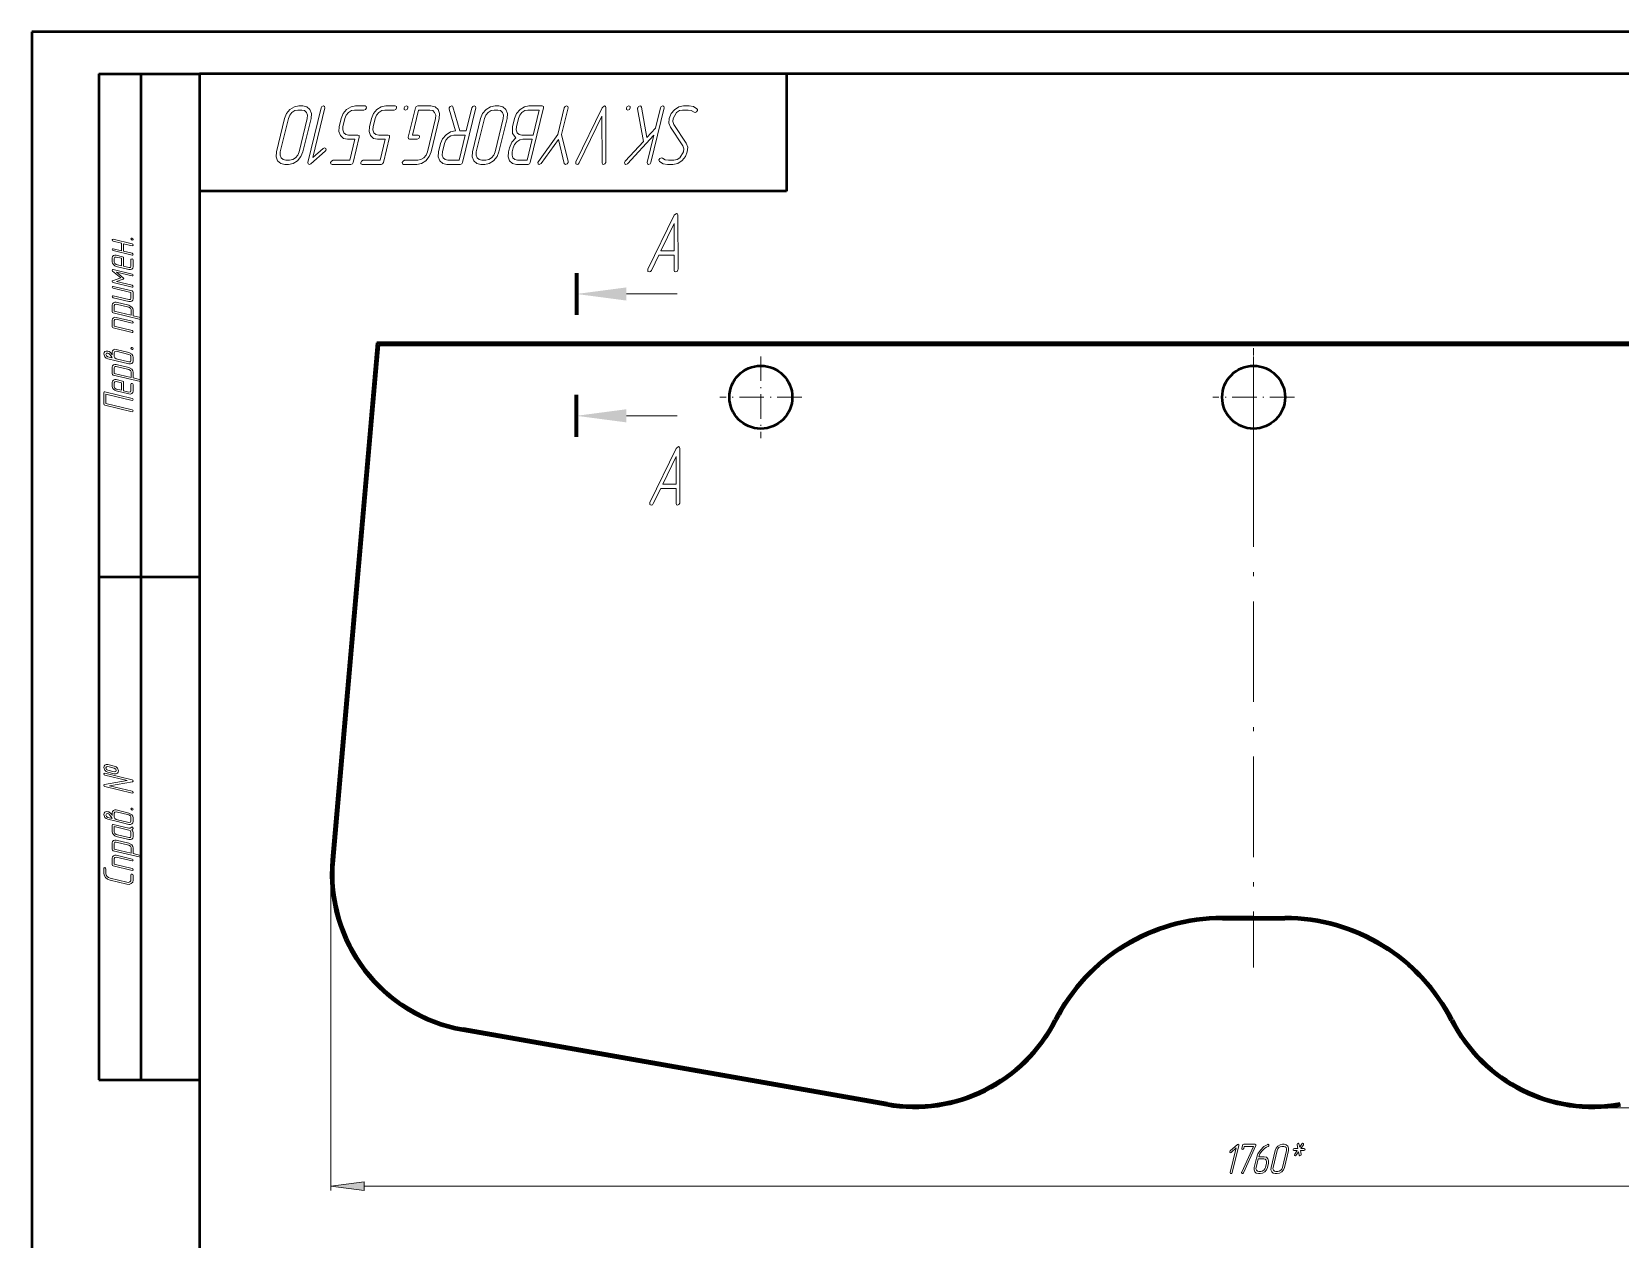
# Model space of a CAD drawing. Extents: x 0 to 420, y 0 to 297.
# Drawn here: x 0 to 189.4, y 153 to 297 of the extents above; entities that cross this region are included whole.
import ezdxf

# ---------------------------------------------------------------- set-up
doc = ezdxf.new("R2010")
doc.units = 0
doc.linetypes.add('DASHDOT', pattern=[18.5, 12, -3, 0.5, -3])

msp = doc.modelspace()

# ---------------------------------------------------------------- linework, layer by layer
at = {"color": 7, "lineweight": 50}
for p, q in [((0, 297), (0, 0)), ((420, 297), (0, 297)), ((20, 297), (0, 297)), ((8, 292), (8, 172)), ((8, 292), (20, 292)), ((13, 292), (13, 172)), ((415, 292), (20, 292)), ((20, 292), (20, 5)), ((90, 292), (90, 278)), ((90, 278), (20, 278)), ((41.142311, 259.904663), (35.745934, 198.223785)), ((35.99498, 198.201996), (41.371391, 259.654663)), ((41.371391, 259.654663), (35.99498, 198.201996)), ((41.142311, 259.904663), (41.256851, 259.779663)), ((250.204956, 259.904663), (41.142311, 259.904663)), ((41.371391, 259.654663), (249.975861, 259.654663)), ((249.975861, 259.654663), (41.371391, 259.654663)), ((8, 232), (20, 232)), ((145.67363, 191.404678), (141.964905, 191.404678)), ((141.964905, 191.404678), (149.382355, 191.404678)), ((145.67363, 191.404678), (149.382355, 191.404678)), ((141.964905, 191.154678), (149.382355, 191.154678)), ((101.96666, 169.189529), (51.417725, 178.102676)), ((51.417725, 178.102676), (101.96666, 169.189529)), ((51.374313, 177.856476), (101.923248, 168.943329)), ((8, 172), (20, 172))]:
    msp.add_line(p, q, dxfattribs=at)
at = {"color": 7, "lineweight": 100}
for p, q in [((64.939812, 268.221436), (64.939812, 263.221436)), ((64.939812, 248.688873), (64.939812, 253.688873))]:
    msp.add_line(p, q, dxfattribs=at)
at = {"color": 7, "lineweight": 13}
for p, q in [((70.888481, 265.721436), (76.939812, 265.721436)), ((41.256851, 259.779663), (35.870453, 198.212891)), ((250.090408, 259.779663), (41.256851, 259.779663)), ((70.888481, 251.188873), (76.939812, 251.188873)), ((35.870453, 198.212891), (35.745934, 198.223785)), ((35.67363, 196.567825), (35.67363, 158.798172)), ((141.964905, 191.279678), (141.964905, 191.154678)), ((141.964905, 191.279678), (149.382355, 191.279678)), ((149.382355, 191.279678), (149.382355, 191.154678)), ((122.034973, 179.075134), (122.146309, 179.018311)), ((169.312286, 179.075134), (169.200943, 179.018311)), ((51.396019, 177.979568), (51.374313, 177.856476)), ((51.396019, 177.979568), (101.944954, 169.066437)), ((101.944954, 169.066437), (101.923248, 168.943329)), ((186.124695, 168.654678), (265.16745, 168.654678)), ((39.639412, 159.298172), (251.707855, 159.298172))]:
    msp.add_line(p, q, dxfattribs=at)
at = {"color": 7, "linetype": 'DASHDOT', "lineweight": 13, "ltscale": 0.24375}
for p, q in [((86.92363, 258.279663), (86.92363, 248.529678)), ((145.67363, 258.279663), (145.67363, 248.529678)), ((91.79863, 253.404678), (82.04863, 253.404678)), ((150.54863, 253.404678), (140.79863, 253.404678))]:
    msp.add_line(p, q, dxfattribs=at)
at = {"color": 7, "linetype": 'DASHDOT', "lineweight": 13, "ltscale": 0.2925}
msp.add_line((145.67363, 247.554672), (145.67363, 259.254669), dxfattribs=at)
at = {"color": 7, "linetype": 'DASHDOT', "lineweight": 13}
msp.add_line((145.67363, 247.554672), (145.67363, 185.369263), dxfattribs=at)
at = {"color": 7, "lineweight": 13}
for points in [[(30.140789, 286.668121), (29.173683, 282.666687), (29.136841, 282.093567), (29.31184, 281.602356), (29.680264, 281.274872), (30.168419, 281.162292), (30.619736, 281.162292), (31.172367, 281.285095), (31.688156, 281.612579), (32.093418, 282.103821), (32.323685, 282.666687), (33.290787, 286.668121), (33.336842, 287.241241), (33.143421, 287.722229), (32.793419, 288.059937), (32.305264, 288.162292), (31.853947, 288.162292), (31.310524, 288.059937), (30.785526, 287.722229), (30.38026, 287.241241)], [(34.497368, 287.916687), (32.922367, 281.418121), (32.950001, 281.233917), (33.097366, 281.172516), (33.263157, 281.244171), (34.967106, 282.738312), (35.086842, 282.912292), (35.049999, 283.086273), (34.911842, 283.168152), (34.736843, 283.086273), (33.521053, 282.011719), (34.948685, 287.916687), (34.911842, 288.100891), (34.773682, 288.162292), (34.598682, 288.100891)], [(36.892105, 286.668152), (36.65263, 285.665222), (36.615788, 285.092102), (36.790787, 284.611115), (37.149998, 284.28363), (37.628944, 284.171051), (38.531578, 284.171051), (37.932892, 281.663757), (35.915787, 281.663757), (35.722366, 281.581879), (35.621052, 281.418152), (35.648682, 281.244171), (35.796051, 281.162292), (38.043419, 281.162292), (38.227631, 281.233917), (38.319736, 281.418152), (39.047367, 284.416687), (39.038155, 284.611115), (38.890789, 284.672516), (37.757893, 284.672516), (37.435524, 284.744171), (37.18684, 284.959076), (37.076313, 285.28656), (37.103947, 285.665222), (37.343418, 286.668152), (37.5, 287.057037), (37.767105, 287.374268), (38.117104, 287.599426), (38.476315, 287.660828), (39.609207, 287.660828), (39.793419, 287.742706), (39.894733, 287.916687), (39.876312, 288.090637), (39.728947, 288.162292), (38.59605, 288.162292), (38.06184, 288.059937), (37.536839, 287.722229), (37.131577, 287.241241)], [(40.49342, 286.668152), (40.253944, 285.665222), (40.217102, 285.092102), (40.392101, 284.611115), (40.751312, 284.28363), (41.230259, 284.171051), (42.132893, 284.171051), (41.534206, 281.663757), (39.517101, 281.663757), (39.323681, 281.581879), (39.222366, 281.418152), (39.249996, 281.244171), (39.397366, 281.162292), (41.644733, 281.162292), (41.828945, 281.233917), (41.921051, 281.418152), (42.648682, 284.416687), (42.639469, 284.611115), (42.492104, 284.672516), (41.359207, 284.672516), (41.036839, 284.744171), (40.788155, 284.959076), (40.677628, 285.28656), (40.705261, 285.665222), (40.944733, 286.668152), (41.101311, 287.057037), (41.36842, 287.374268), (41.718418, 287.599426), (42.077629, 287.660828), (43.210522, 287.660828), (43.394733, 287.742706), (43.496048, 287.916687), (43.477627, 288.090637), (43.330261, 288.162292), (42.197365, 288.162292), (41.663155, 288.059937), (41.138153, 287.722229), (40.732891, 287.241241)], [(45.734207, 287.916687), (44.886841, 284.416687), (44.905262, 284.232452), (45.052628, 284.171051), (45.946049, 284.171051), (46.139473, 284.25293), (46.231575, 284.416687), (46.222366, 284.600891), (46.074997, 284.672516), (45.40263, 284.672516), (46.121052, 287.660828), (47.474998, 287.660828), (47.797367, 287.599426), (48.02763, 287.374268), (48.156578, 287.057037), (48.128944, 286.668152), (47.161839, 282.666687), (47.014473, 282.288025), (46.738155, 281.960541), (46.397366, 281.745636), (46.028946, 281.663757), (44.453945, 281.663757), (44.260525, 281.581879), (44.15921, 281.418152), (44.18684, 281.244171), (44.334209, 281.162292), (45.90921, 281.162292), (46.461842, 281.285095), (46.977631, 281.612579), (47.382893, 282.103821), (47.613155, 282.666687), (48.580261, 286.668152), (48.626312, 287.241241), (48.432892, 287.722229), (48.082893, 288.059937), (47.594734, 288.162292), (46.019733, 288.162292), (45.835526, 288.100891)], [(44.55526, 287.660828), (44.739471, 287.742706), (44.840786, 287.916687), (44.822365, 288.090637), (44.674999, 288.162292), (44.481575, 288.080414), (44.389473, 287.916687), (44.407894, 287.732452)], [(50.514473, 285.163757), (50.459206, 285.163757), (49.915787, 285.051178), (49.399998, 284.723694), (48.985523, 284.242706), (48.746048, 283.669586), (48.506577, 282.666687), (48.469734, 282.093567), (48.644733, 281.602356), (49.013153, 281.274872), (49.501312, 281.162292), (51.076313, 281.162292), (51.260525, 281.233917), (51.352631, 281.418152), (52.927628, 287.916687), (52.899998, 288.100891), (52.761841, 288.162292), (52.577629, 288.100891), (52.476311, 287.916687), (51.803947, 285.163757), (51.030258, 285.163757), (50.219734, 288.03949), (50.164471, 288.141815), (50.063156, 288.162292), (49.888153, 288.090637), (49.77763, 287.916687), (49.768417, 287.78363)], [(53.517105, 286.668152), (52.549995, 282.666687), (52.513153, 282.093567), (52.688156, 281.602356), (53.056576, 281.274872), (53.544735, 281.162292), (53.996048, 281.162292), (54.548683, 281.285095), (55.064468, 281.612579), (55.469734, 282.103821), (55.699997, 282.666687), (56.667103, 286.668152), (56.713158, 287.241241), (56.519733, 287.722229), (56.169735, 288.059937), (55.681576, 288.162292), (55.230263, 288.162292), (54.68684, 288.059937), (54.161839, 287.722229), (53.756577, 287.241241)], [(60.848679, 288.162292), (59.273682, 288.162292), (58.757893, 288.049713), (58.232891, 287.712006), (57.799995, 287.231018), (57.560524, 286.668152), (57.321049, 285.665222), (57.330261, 284.877197), (57.726311, 284.334808), (57.228943, 283.812866), (56.94342, 283.168152), (56.823681, 282.666687), (56.786839, 282.083344), (56.961838, 281.602356), (57.330261, 281.274872), (57.809208, 281.162292), (59.163155, 281.162292), (59.347366, 281.233917), (59.439468, 281.418152), (61.014473, 287.916687), (61.00526, 288.100891)], [(63.160522, 284.733917), (63.934204, 287.916687), (63.897362, 288.100891), (63.759209, 288.162292), (63.584206, 288.100891), (63.482891, 287.916687), (62.709206, 284.733917), (60.397362, 281.540955), (60.33289, 281.407898), (60.360523, 281.233917), (60.507889, 281.162292), (60.728943, 281.295319), (62.78289, 284.130127), (63.482891, 281.295319), (63.639469, 281.162292), (63.83289, 281.233917), (63.934204, 281.407898), (63.943417, 281.540955)], [(64.864471, 281.489777), (64.846046, 281.418152), (64.87368, 281.244171), (65.011841, 281.172516), (65.15921, 281.223694), (65.26973, 281.35675), (67.968414, 286.913757), (67.986839, 281.35675), (68.042099, 281.223694), (68.152626, 281.172516), (68.336838, 281.244171), (68.438156, 281.418152), (68.447365, 281.489777), (68.42894, 287.937134), (68.392105, 288.111115), (68.272362, 288.162292), (67.996048, 287.937134)], [(74.351311, 285.491241), (73.338158, 284.375732), (72.684204, 288.019012), (72.628944, 288.131592), (72.527626, 288.162292), (72.352631, 288.090668), (72.242104, 287.92691), (72.232887, 287.875732), (72.232887, 287.804108), (72.923683, 283.925446), (70.75, 281.561401), (70.65789, 281.418152), (70.703941, 281.233917), (70.842102, 281.162292), (71.035522, 281.264618), (74.148682, 284.662292), (73.365784, 281.418152), (73.402626, 281.233917), (73.540787, 281.162292), (73.715782, 281.233917), (73.817101, 281.418152), (75.392097, 287.916687), (75.364471, 288.100891), (75.226311, 288.162292), (75.042099, 288.100891), (74.940788, 287.916687)], [(71.063156, 287.660828), (71.24736, 287.742706), (71.348679, 287.916687), (71.330261, 288.090668), (71.182892, 288.162292), (70.989471, 288.080414), (70.897362, 287.916687), (70.915787, 287.732452)], [(74.83947, 281.520477), (75.272362, 281.254395), (75.778946, 281.162292), (76.442101, 281.162292), (77.022362, 281.285095), (77.538155, 281.633057), (77.934204, 282.114044), (78.155258, 282.666687), (78.201309, 283.229553), (78.017097, 283.720764), (76.534203, 285.951752), (76.423683, 286.28949), (76.451309, 286.657898), (76.874992, 287.364044), (77.234207, 287.589203), (77.593414, 287.660828), (78.24736, 287.660828), (78.634209, 287.599426), (78.956573, 287.394745), (79.076309, 287.353821), (79.251312, 287.435669), (79.361839, 287.60965), (79.361839, 287.722229), (79.306572, 287.804108), (78.892097, 288.080414), (78.367104, 288.162292), (77.71315, 288.162292), (77.142097, 288.049713), (76.617104, 287.701752), (76.230255, 287.231018), (75.999992, 286.668152), (75.96315, 286.105286), (76.138153, 285.603821), (77.611839, 283.372833), (77.731575, 283.045319), (77.703941, 282.666687), (77.280258, 281.960541), (76.948677, 281.745636), (76.561836, 281.663757), (75.898682, 281.663757), (75.511841, 281.735382), (75.189468, 281.940063), (75.069733, 281.981018), (74.89473, 281.899139), (74.774994, 281.725159), (74.78421, 281.602356)], [(30.592106, 286.668121), (30.757893, 287.067261), (31.024998, 287.374268), (31.375, 287.599426), (31.734211, 287.660828), (32.185524, 287.660828), (32.507893, 287.599426), (32.738155, 287.374268), (32.867104, 287.057037), (32.839474, 286.668121), (31.872368, 282.666687), (31.724998, 282.288025), (31.448685, 281.960541), (31.107895, 281.745636), (30.739471, 281.663757), (30.288158, 281.663757), (29.96579, 281.745636), (29.726315, 281.960541), (29.606579, 282.288025), (29.625, 282.666687)], [(53.968418, 286.668152), (54.134209, 287.067261), (54.401314, 287.374268), (54.751312, 287.599426), (55.110523, 287.660828), (55.56184, 287.660828), (55.884209, 287.599426), (56.114471, 287.374268), (56.243416, 287.057037), (56.215786, 286.668152), (55.24868, 282.666687), (55.101311, 282.288025), (54.824997, 281.960541), (54.484207, 281.745636), (54.115788, 281.663757), (53.664471, 281.663757), (53.342102, 281.745636), (53.102631, 281.960541), (52.982891, 282.288025), (53.001312, 282.666687)], [(60.49868, 287.660828), (59.780258, 284.672516), (58.435524, 284.672516), (58.113155, 284.744171), (57.864471, 284.959076), (57.744736, 285.28656), (57.772366, 285.665222), (58.011841, 286.668152), (58.177628, 287.067261), (58.444733, 287.374268), (58.794731, 287.599426), (59.153946, 287.660828)], [(51.684208, 284.662292), (50.965786, 281.663757), (49.621048, 281.663757), (49.298683, 281.745636), (49.059208, 281.960541), (48.939472, 282.288025), (48.957893, 282.666687), (49.197365, 283.669586), (49.363155, 284.058502), (49.639473, 284.375732), (49.980263, 284.590637), (50.33947, 284.662292)], [(59.651314, 284.171051), (59.052628, 281.663757), (57.928944, 281.663757), (57.606575, 281.745636), (57.367104, 281.960541), (57.256577, 282.288025), (57.274998, 282.666687), (57.394733, 283.168152), (57.560524, 283.557037), (57.827629, 283.874268), (58.177628, 284.099426), (58.527626, 284.171051)], [(74.754211, 270.352295), (74.772629, 270.352295), (76.56868, 270.352295), (76.587105, 270.352295), (76.587105, 268.540894), (76.633156, 268.397614), (76.752892, 268.346436), (76.927895, 268.41806), (77.029205, 268.592041), (77.04763, 268.663696), (77.029205, 275.111053), (76.983154, 275.274811), (76.863419, 275.336212), (76.596313, 275.111053), (73.464737, 268.663696), (73.437103, 268.592041), (73.464737, 268.41806), (73.612106, 268.346436), (73.759476, 268.397614), (73.869995, 268.540894)], [(76.587105, 270.85376), (74.993683, 270.85376), (76.577896, 274.138824)], [(10.704678, 271.779266), (10.704678, 270.881256), (9.706871, 271.120728), (9.614765, 271.106903), (9.584064, 271.037842), (9.619883, 270.950317), (9.706871, 270.895081), (11.958333, 270.351654), (12.050438, 270.365448), (12.08114, 270.43454), (12.050438, 270.526642), (11.958333, 270.577301), (10.955409, 270.821381), (10.955409, 271.719421), (11.958333, 271.475342), (12.050438, 271.489136), (12.08114, 271.558228), (12.050438, 271.65033), (11.958333, 271.700989), (9.706871, 272.244415), (9.614765, 272.230591), (9.584064, 272.161499), (9.619883, 272.078613), (9.706871, 272.018738)], [(11.830409, 272.295074), (11.871345, 272.202972), (11.958333, 272.152313), (12.045321, 272.161499), (12.08114, 272.235199), (12.040204, 272.331909), (11.958333, 272.37796), (11.866227, 272.368744)], [(10.955409, 269.020721), (10.955409, 270.029266), (10.924707, 270.121399), (10.832602, 270.172028), (10.080409, 270.356262), (9.891081, 270.365448), (9.727339, 270.305603), (9.619883, 270.185852), (9.584064, 270.024658), (9.584064, 269.573364), (9.619883, 269.384552), (9.732455, 269.21875), (9.896198, 269.080597), (10.080409, 269.006897), (11.579678, 268.643097), (11.77924, 268.629272), (11.937865, 268.689148), (12.050438, 268.804291), (12.08114, 268.970062), (12.08114, 269.757568), (12.040204, 269.854279), (11.958333, 269.90033), (11.866227, 269.891113), (11.830409, 269.817444), (11.830409, 269.029938), (11.758771, 268.891785), (11.579678, 268.868744)], [(10.704678, 269.080597), (10.080409, 269.232574), (9.906432, 269.338501), (9.834795, 269.513489), (9.834795, 269.964813), (9.906432, 270.107574), (10.080409, 270.130585), (10.704678, 269.978607)], [(11.958333, 268.104279), (9.706871, 268.647705), (9.614765, 268.633881), (9.578947, 268.569397), (9.635233, 268.458893), (10.602339, 267.643738), (9.635233, 267.29837), (9.594297, 267.261505), (9.578947, 267.220062), (9.619883, 267.12796), (9.706871, 267.072693), (11.958333, 266.529266), (12.050438, 266.543091), (12.08114, 266.612183), (12.050438, 266.704285), (11.958333, 266.754944), (10.121345, 267.20166), (10.90424, 267.477966), (10.975877, 267.556244), (10.90424, 267.666779), (10.121345, 268.325317), (11.958333, 267.878632), (12.050438, 267.892426), (12.08114, 267.961517), (12.050438, 268.053619)], [(11.958333, 266.077972), (9.706871, 266.621368), (9.614765, 266.607574), (9.584064, 266.538483), (9.619883, 266.455597), (9.706871, 266.395721), (11.830409, 265.884552), (11.830409, 265.207581), (11.758772, 265.069397), (11.579678, 265.046387), (9.706871, 265.497711), (9.614765, 265.483887), (9.584064, 265.414795), (9.619883, 265.327301), (9.706871, 265.272034), (11.579678, 264.82074), (11.77924, 264.806915), (11.937865, 264.866791), (12.050438, 264.981903), (12.08114, 265.147705), (12.08114, 265.935211), (12.050438, 266.027313)], [(12.08114, 263.125977), (12.08114, 263.802948), (12.050438, 263.982574), (11.937865, 264.157562), (11.579678, 264.369415), (10.080409, 264.733215), (9.891082, 264.742432), (9.727339, 264.682556), (9.619883, 264.562836), (9.584064, 264.40625), (9.584064, 263.614136), (9.614765, 263.522034), (9.706871, 263.471375), (12.956141, 262.688477), (13.048245, 262.702301), (13.078947, 262.771393), (13.048245, 262.854279), (12.956141, 262.914154)], [(11.835526, 263.185852), (9.834795, 263.669403), (9.834795, 264.346375), (9.906432, 264.484528), (10.080409, 264.507568), (11.579678, 264.143738), (11.758772, 264.033234), (11.835526, 263.862823)], [(11.958333, 262.476654), (10.080409, 262.932556), (9.891082, 262.941772), (9.727339, 262.881897), (9.619883, 262.762177), (9.584064, 262.600983), (9.584064, 261.813477), (9.614765, 261.721375), (9.706871, 261.670715), (11.958333, 261.127289), (12.050438, 261.141113), (12.081141, 261.210205), (12.050438, 261.302307), (11.958333, 261.352966), (9.834795, 261.868744), (9.834795, 262.541107), (9.906432, 262.683868), (10.080409, 262.706909), (11.958333, 262.250977), (12.050438, 262.264801), (12.081141, 262.333893), (12.050438, 262.425995)], [(9.584064, 258.470062), (9.491959, 258.598999), (9.394737, 258.723358), (9.230994, 258.843079), (9.16959, 258.870728), (9.082603, 258.898346), (8.872807, 258.91217), (8.709064, 258.847687), (8.616959, 258.727966), (8.586257, 258.566772), (8.709064, 258.230591), (8.872807, 258.083221), (9.082603, 258.000336), (10.080409, 257.760864), (11.579679, 257.397034), (11.774122, 257.383209), (11.932749, 257.447693), (12.045321, 257.562836), (12.081141, 257.728607), (12.081141, 258.175323), (12.045321, 258.359528), (11.932749, 258.534546), (11.579679, 258.746368), (10.080409, 259.110199), (9.891082, 259.119415), (9.727339, 259.05954), (9.619883, 258.939789), (9.584064, 258.778625)], [(9.584064, 258.106262), (9.082603, 258.225983), (8.898392, 258.336517), (8.831871, 258.506897), (8.898392, 258.654266), (9.082603, 258.672699), (9.16959, 258.631256), (9.236111, 258.580597), (9.266813, 258.543762), (9.451023, 258.308868)], [(11.579679, 258.520721), (11.758772, 258.414795), (11.830409, 258.235199), (11.830409, 257.788483), (11.758772, 257.645721), (11.579679, 257.622711), (10.080409, 257.986511), (9.906433, 258.092438), (9.834795, 258.272034), (9.834795, 258.71875), (9.906433, 258.861511), (10.080409, 258.884552)], [(11.830409, 259.248352), (11.871345, 259.15625), (11.958333, 259.105591), (12.045321, 259.114807), (12.081141, 259.188477), (12.040204, 259.285187), (11.958333, 259.331238), (11.866228, 259.322052)], [(12.081141, 255.702301), (12.081141, 256.379272), (12.050439, 256.558868), (11.937865, 256.733887), (11.579679, 256.94574), (10.080409, 257.30954), (9.891082, 257.318756), (9.727339, 257.258881), (9.619883, 257.13916), (9.584064, 256.982574), (9.584064, 256.19046), (9.614766, 256.098358), (9.706871, 256.047699), (12.956141, 255.264801), (13.048245, 255.278625), (13.078947, 255.347702), (13.048245, 255.430588), (12.956141, 255.490463)], [(11.835526, 255.762177), (9.834795, 256.245728), (9.834795, 256.922699), (9.906433, 257.060852), (10.080409, 257.083893), (11.579679, 256.720062), (11.758772, 256.609528), (11.835526, 256.439148)], [(11.958333, 253.256912), (8.709064, 254.044403), (8.616959, 254.035202), (8.581141, 253.961517), (8.581141, 252.607559), (8.616959, 252.515457), (8.709064, 252.469406), (11.958334, 251.681915), (12.050439, 251.695724), (12.081141, 251.764801), (12.050439, 251.856903), (11.958333, 251.907562), (8.831871, 252.662827), (8.831871, 253.786514), (11.958333, 253.03125), (12.050439, 253.049667), (12.081141, 253.118744), (12.050439, 253.206253)], [(10.955409, 254.173355), (10.955409, 255.181915), (10.924707, 255.274017), (10.832603, 255.324677), (10.080409, 255.508881), (9.891082, 255.518097), (9.727339, 255.458221), (9.619883, 255.338486), (9.584064, 255.177307), (9.584064, 254.725983), (9.619883, 254.53717), (9.732456, 254.371384), (9.896198, 254.233231), (10.080409, 254.159546), (11.579679, 253.795731), (11.77924, 253.781906), (11.937865, 253.841782), (12.050439, 253.956909), (12.081141, 254.122696), (12.081141, 254.910202), (12.040205, 255.006912), (11.958333, 255.052963), (11.866228, 255.043747), (11.830409, 254.970062), (11.830409, 254.182571), (11.758772, 254.044403), (11.579679, 254.021378)], [(10.704679, 254.233231), (10.080409, 254.385193), (9.906433, 254.491119), (9.834795, 254.666122), (9.834795, 255.117432), (9.906433, 255.260193), (10.080409, 255.283218), (10.704679, 255.131256)], [(74.988106, 242.535522), (75.006523, 242.535522), (76.802574, 242.535522), (76.820999, 242.535522), (76.820999, 240.724121), (76.86705, 240.580841), (76.986786, 240.529678), (77.161789, 240.601318), (77.263107, 240.775299), (77.281525, 240.846924), (77.263107, 247.294296), (77.217049, 247.458038), (77.097313, 247.51944), (76.830208, 247.294296), (73.698631, 240.846924), (73.670998, 240.775299), (73.698631, 240.601318), (73.846001, 240.529678), (73.99337, 240.580841), (74.103889, 240.724121)], [(76.820999, 243.036987), (75.227577, 243.036987), (76.81179, 246.322083)], [(11.958333, 207.765793), (8.709064, 208.553299), (8.616959, 208.534882), (8.581141, 208.46579), (8.616959, 208.378296), (8.709064, 208.327637), (11.39035, 207.678299), (8.657894, 207.199341), (8.596491, 207.167114), (8.581141, 207.116455), (8.616959, 207.028961), (8.709064, 206.978302), (11.958333, 206.190796), (12.050438, 206.204605), (12.08114, 206.273697), (12.050438, 206.365799), (11.958333, 206.416458), (9.277046, 207.065796), (12.009502, 207.540131), (12.065789, 207.572372), (12.08114, 207.623032), (12.050438, 207.710526)], [(9.834795, 209.400665), (9.082602, 209.580261), (8.872807, 209.594086), (8.709064, 209.53421), (8.616959, 209.414474), (8.586257, 209.253296), (8.709064, 208.917114), (8.872807, 208.765137), (9.082602, 208.682236), (9.834795, 208.50264), (10.04459, 208.484222), (10.208333, 208.553299), (10.300438, 208.673035), (10.33114, 208.834213), (10.208333, 209.170395), (10.04459, 209.313171)], [(9.834795, 209.175003), (10.024122, 209.059875), (10.080409, 208.894089), (10.019005, 208.751328), (9.834795, 208.728302), (9.082602, 208.907898), (8.898392, 209.018433), (8.831871, 209.19342), (8.898392, 209.336182), (9.082602, 209.354614)], [(9.584064, 203.533554), (9.491959, 203.662506), (9.394736, 203.78685), (9.230993, 203.906586), (9.16959, 203.934219), (9.082602, 203.961853), (8.872807, 203.975662), (8.709064, 203.911194), (8.616959, 203.791458), (8.586257, 203.630264), (8.709064, 203.294083), (8.872807, 203.146713), (9.082603, 203.063828), (10.080409, 202.824341), (11.579679, 202.460526), (11.774122, 202.446716), (11.932749, 202.511185), (12.045321, 202.626328), (12.081141, 202.792114), (12.081141, 203.238815), (12.045321, 203.423035), (11.932749, 203.598038), (11.579679, 203.809875), (10.080409, 204.173691), (9.891082, 204.182907), (9.727339, 204.123032), (9.619883, 204.003296), (9.584064, 203.842117)], [(9.584064, 203.169739), (9.082602, 203.289474), (8.898392, 203.400009), (8.831871, 203.570404), (8.898392, 203.717773), (9.082602, 203.736191), (9.16959, 203.694748), (9.236111, 203.644089), (9.266812, 203.607239), (9.451023, 203.372375)], [(11.579679, 203.584213), (11.758772, 203.478302), (11.830409, 203.298691), (11.830409, 202.851974), (11.758772, 202.709213), (11.579679, 202.686188), (10.080409, 203.050003), (9.906432, 203.15593), (9.834795, 203.335526), (9.834795, 203.782242), (9.906432, 203.925003), (10.080409, 203.948029)], [(11.830409, 204.311844), (11.871345, 204.219742), (11.958333, 204.169083), (12.045321, 204.178299), (12.081141, 204.251984), (12.040204, 204.348694), (11.958333, 204.394745), (11.866228, 204.385529)], [(11.840643, 202.101318), (11.738304, 202.013824), (11.579679, 202.009216), (9.706871, 202.460526), (9.614766, 202.455933), (9.584064, 202.37764), (9.584064, 201.590134), (9.619883, 201.401321), (9.732456, 201.235535), (9.896198, 201.097382), (10.080409, 201.023697), (11.579679, 200.659882), (11.77924, 200.646057), (11.937865, 200.705933), (12.050439, 200.82106), (12.081141, 200.986847), (12.081141, 201.438171), (12.040205, 201.631592), (11.912281, 201.815796), (12.009502, 201.884872), (12.081141, 201.972382), (12.086257, 202.013824), (12.050439, 202.101318), (11.958333, 202.151978)], [(11.579679, 201.783554), (11.758772, 201.677643), (11.830409, 201.498032), (11.830409, 201.046722), (11.758772, 200.908554), (11.579679, 200.885529), (10.080409, 201.249344), (9.906433, 201.35527), (9.834795, 201.530273), (9.834795, 202.207245)], [(12.081141, 198.965134), (12.081141, 199.642105), (12.050439, 199.821716), (11.937865, 199.996719), (11.579679, 200.208557), (10.080409, 200.572372), (9.891082, 200.581589), (9.727339, 200.521713), (9.619883, 200.401978), (9.584064, 200.245407), (9.584064, 199.453293), (9.614766, 199.361191), (9.706871, 199.310532), (12.956141, 198.527634), (13.048245, 198.541458), (13.078947, 198.610535), (13.048245, 198.69342), (12.956141, 198.753296)], [(11.835526, 199.025009), (9.834795, 199.50856), (9.834795, 200.185532), (9.906433, 200.323685), (10.080409, 200.34671), (11.579679, 199.982895), (11.758772, 199.872375), (11.835526, 199.701981)], [(12.081141, 196.372375), (12.040205, 196.469086), (11.958333, 196.515137), (11.866228, 196.50592), (11.830409, 196.432236), (11.830409, 195.875), (11.794591, 195.709213), (11.682017, 195.589478), (11.523392, 195.529617), (11.334064, 195.543427), (9.333334, 196.026978), (9.138889, 196.10527), (8.975146, 196.243423), (8.872808, 196.413818), (8.831871, 196.598038), (8.831871, 197.155273), (8.790936, 197.251984), (8.709064, 197.302643), (8.622076, 197.288818), (8.581141, 197.215134), (8.581141, 196.657898), (8.642544, 196.381592), (8.806287, 196.123688), (9.046783, 195.916458), (9.333334, 195.801315), (11.334064, 195.317764), (11.620614, 195.294739), (11.861112, 195.391449), (12.029971, 195.566452), (12.081141, 195.81514)], [(11.958333, 198.315796), (10.080409, 198.771713), (9.891082, 198.78093), (9.727339, 198.721054), (9.619883, 198.601318), (9.584064, 198.44014), (9.584064, 197.652634), (9.614766, 197.560532), (9.706871, 197.509872), (11.958333, 196.966461), (12.050439, 196.98027), (12.081141, 197.049347), (12.050439, 197.141449), (11.958333, 197.192108), (9.834795, 197.707901), (9.834795, 198.380264), (9.906433, 198.523026), (10.080409, 198.546051), (11.958333, 198.090134), (12.050439, 198.103958), (12.081141, 198.173035), (12.050439, 198.265137)], [(143.117706, 160.92099), (143.905212, 164.170258), (143.891388, 164.26236), (143.817703, 164.29306), (143.734818, 164.257233), (142.882843, 163.510162), (142.822968, 163.423172), (142.8414, 163.336182), (142.910477, 163.295258), (142.997971, 163.336182), (143.605865, 163.873459), (142.892044, 160.92099), (142.910477, 160.828873), (142.979553, 160.798172), (143.067047, 160.828873)], [(145.922318, 164.144669), (145.936127, 164.180481), (145.922318, 164.26236), (145.848633, 164.298172), (144.49469, 164.298172), (144.402573, 164.26236), (144.356522, 164.170258), (144.26442, 163.796707), (144.273636, 163.704605), (144.347321, 163.673904), (144.434814, 163.704605), (144.490082, 163.796707), (144.549942, 164.04744), (145.645996, 164.04744), (144.255203, 160.951691), (144.241394, 160.915863), (144.259811, 160.828873), (144.328888, 160.798172), (144.402573, 160.823761), (144.462448, 160.895386)], [(146.01442, 162.660736), (145.742706, 161.545258), (145.719681, 161.258698), (145.816391, 161.018204), (145.991394, 160.849335), (146.235474, 160.798172), (146.461136, 160.798172), (146.732834, 160.849335), (146.995346, 161.018204), (147.197968, 161.258698), (147.317703, 161.545258), (147.437439, 162.046707), (147.455872, 162.333252), (147.368362, 162.578873), (147.188766, 162.742615), (146.944687, 162.798904), (146.276917, 162.798904), (146.419678, 163.141739), (146.640732, 163.479462), (146.990738, 163.822296), (147.188766, 163.955338), (147.395996, 164.052551), (147.469681, 164.103729), (147.501923, 164.170258), (147.488098, 164.257233), (147.42363, 164.298172), (147.377579, 164.287933), (146.894028, 164.016739), (146.479553, 163.612503), (146.189423, 163.157089)], [(149.339417, 161.545258), (149.822968, 163.545975), (149.8414, 163.83252), (149.753891, 164.07814), (149.569687, 164.241882), (149.325607, 164.298172), (149.099945, 164.298172), (148.823624, 164.236771), (148.565735, 164.073029), (148.363098, 163.827408), (148.247971, 163.545975), (147.76442, 161.545258), (147.741394, 161.258698), (147.838104, 161.018204), (148.013107, 160.849335), (148.257187, 160.798172), (148.482834, 160.798172), (148.754547, 160.849335), (149.017044, 161.018204), (149.219681, 161.258698)], [(149.113754, 161.545258), (149.030869, 161.345688), (148.897308, 161.192169), (148.722321, 161.079605), (148.542709, 161.048904), (148.317047, 161.048904), (148.155869, 161.079605), (148.040741, 161.192169), (147.976257, 161.3508), (147.990082, 161.545258), (148.473633, 163.545975), (148.547318, 163.735306), (148.685471, 163.899048), (148.855865, 164.0065), (149.04007, 164.04744), (149.265732, 164.04744), (149.426926, 164.0065), (149.546661, 163.899048), (149.606522, 163.735306), (149.597321, 163.545975)], [(151.305862, 163.796707), (151.609818, 164.236771), (151.637451, 164.298172), (151.623627, 164.385162), (151.549942, 164.420975), (151.439423, 164.349335), (151.163101, 163.950226), (151.080215, 164.349335), (150.992706, 164.420975), (150.905212, 164.380035), (150.849945, 164.298172), (150.849945, 164.236771), (150.942047, 163.796707), (150.536789, 163.796707), (150.444687, 163.755768), (150.398636, 163.673904), (150.403229, 163.581802), (150.476913, 163.545975), (150.882187, 163.545975), (150.578232, 163.105927), (150.550598, 163.044525), (150.564423, 162.95752), (150.638107, 162.921707), (150.753235, 162.993347), (151.029556, 163.392471), (151.112442, 162.993347), (151.195343, 162.921707), (151.287445, 162.95752), (151.338104, 163.044525), (151.338104, 163.105927), (151.246002, 163.545975), (151.65126, 163.545975), (151.747971, 163.586914), (151.79863, 163.673904), (151.784821, 163.760895), (151.711136, 163.796707)], [(146.212448, 162.548172), (146.884811, 162.548172), (147.050598, 162.507233), (147.170334, 162.39978), (147.225601, 162.236038), (147.211792, 162.046707), (147.092056, 161.545258), (147.009155, 161.3508), (146.87561, 161.192169), (146.705215, 161.079605), (146.520996, 161.048904), (146.295334, 161.048904), (146.134155, 161.079605), (146.019028, 161.192169), (145.954544, 161.3508), (145.968369, 161.545258)], [(39.639412, 159.820282), (35.67363, 159.298172), (39.639412, 158.776062)]]:
    msp.add_lwpolyline(points, close=True, dxfattribs=at)
at = {"color": 7, "lineweight": 50}
for centre in [(86.92363, 253.404678), (145.67363, 253.404678)]:
    msp.add_circle(centre, 3.75, dxfattribs=at)
for centre, radius, start, end in [((54.67363, 196.567825), 19, 175.000006, 259.999999), ((54.67363, 196.567825), 18.75, 175.000006, 259.999999), ((54.67363, 196.567825), 18.75, 175.000006, 259.999999), ((141.964905, 168.904678), 22.5, 90.000003, 152.964313), ((141.964905, 168.904678), 22.5, 90.000003, 152.964313), ((149.382355, 168.904678), 22.5, 27.035694, 90.000003), ((149.382355, 168.904678), 22.5, 27.035694, 90.000003), ((141.964905, 168.904678), 22.25, 90.000003, 152.964313), ((149.382355, 168.904678), 22.25, 27.035694, 90.000003), ((105.222565, 187.654678), 19, 259.999999, 332.964306), ((105.222565, 187.654678), 18.75, 259.999999, 332.964306), ((105.222565, 187.654678), 18.75, 259.999999, 332.964306), ((186.124695, 187.654678), 19, 207.035687, 280.000002), ((186.124695, 187.654678), 18.75, 207.035687, 280.000002), ((186.124695, 187.654678), 18.75, 207.035687, 280.000002)]:
    msp.add_arc(centre, radius, start, end, dxfattribs=at)
at = {"color": 7, "lineweight": 13}
for centre, radius, start, end in [((54.67363, 196.567825), 18.875, 175.000006, 259.999999), ((141.964905, 168.904678), 22.375, 90.000003, 152.964313), ((149.382355, 168.904678), 22.375, 27.035694, 90.000003), ((105.222565, 187.654678), 18.875, 259.999999, 332.964306), ((186.124695, 187.654678), 18.875, 207.035687, 280.000002)]:
    msp.add_arc(centre, radius, start, end, dxfattribs=at)
for points in [[(70.888481, 266.504578), (64.939812, 265.721436), (70.888481, 264.938293)], [(70.888481, 251.972031), (64.939812, 251.188873), (70.888481, 250.405716)], [(39.639412, 159.820282), (35.67363, 159.298172), (39.639412, 159.820282), (39.639412, 158.776062)]]:
    msp.add_solid(points, dxfattribs=at)

doc.saveas('drawing.dxf')
